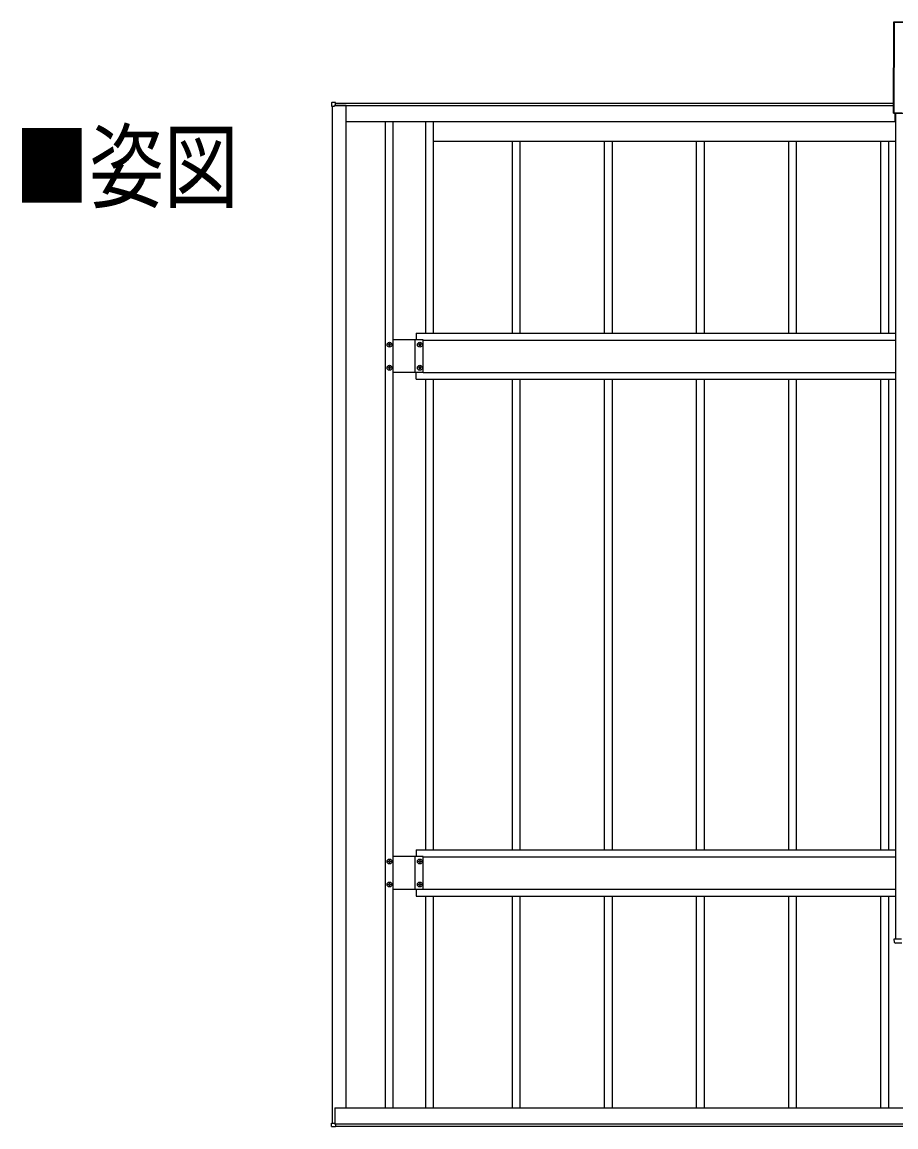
# Model space of a CAD drawing. Units: millimetres, scale not verified. Extents: x -12615 to 12615, y -8910 to 8910.
# Drawn here: x -6258 to -4361, y 234 to 2634 of the extents above; entities that cross this region are included whole.
import ezdxf
from ezdxf.enums import TextEntityAlignment as Align

# ---------------------------------------------------------------- set-up
doc = ezdxf.new("R2010")
doc.units = ezdxf.units.MM
doc.header["$LTSCALE"] = 50
doc.layers.add('0-2_USER1', color=3, linetype='Continuous')
doc.layers.add('0-6_YKK_A1', color=4, linetype='Continuous')
doc.styles.add('ＭＳ ゴシック', font='')
doc.styles.get('ＭＳ ゴシック').set_extended_font_data('MS Gothic')

msp = doc.modelspace()

# ---------------------------------------------------------------- linework, layer by layer
at = {"layer": '0-6_YKK_A1'}
for p, q in [((-4366.05, 2633.5), (-4366.69, 2436.36)), ((-4366.2, 2436.84), (-4365.57, 2633.02)), ((-4365.57, 2633.02), (-4366.05, 2633.5)), ((-4366.05, 2633.5), (-4366.05, 2633.5)), ((-4365.07, 2632.99), (-4365.7, 2436.81)), ((-4268.04, 2634), (-4365.55, 2634)), ((-4365.55, 2634), (-4365.07, 2633.52)), ((-4268.04, 2634), (-4365.55, 2634)), ((-4365.55, 2634), (-4365.55, 2634)), ((-4365.07, 2633.52), (-4268.52, 2633.52)), ((-4365.07, 2633.52), (-4365.07, 2632.99)), ((-4268.52, 2632.99), (-4365.07, 2632.99)), ((-5578.3, 2459.69), (-5585.83, 2459.23)), ((-5585.83, 2451.49), (-5580.12, 2451.49)), ((-5584.8, 242.46), (-5584.8, 2451.49)), ((-5580.12, 2451.49), (-5579.8, 2451.49)), ((-5579.8, 2451.49), (-5579.8, 2452.69)), ((-5554.8, 2452.68), (-5579.8, 2452.68)), ((-5579.3, 2452.68), (-5579.3, 2452.99)), ((-5578.3, 2459.19), (-5578.3, 2459.69)), ((-5578.3, 2453.29), (-5578.3, 2459.19)), ((-5578.3, 2458.18), (-4366.61, 2458.18)), ((-5578.3, 2453.18), (-4366.63, 2453.18)), ((-5576.3, 2453.15), (-4366.63, 2453.15)), ((-5576.3, 2453.15), (-5576.3, 2452.68)), ((-5554.8, 275.76), (-5554.8, 2452.68)), ((-4366.68, 2436.36), (-4366.69, 2436.36)), ((-4365.7, 2436.34), (-4366.19, 2435.86)), ((-4366.19, 2435.86), (-4345.43, 2435.86)), ((-4366.19, 2435.86), (-4345.43, 2435.86)), ((-4366.19, 2435.86), (-4366.19, 2435.86)), ((-4365.7, 2436.81), (-4349.32, 2436.81)), ((-4365.7, 2436.81), (-4365.7, 2436.34)), ((-4348.39, 2436.34), (-4365.7, 2436.34)), ((-4362.8, 2418.18), (-4362.8, 2435.86)), ((-4362.8, 2418.18), (-4362.8, 2435.86)), ((-4362.8, 2433.18), (-4361.8, 2433.18)), ((-4361.8, 2435.86), (-4361.8, 642.74)), ((-5554.8, 2418.18), (-4362.8, 2418.18)), ((-5469.8, 2418.18), (-5469.8, 275.76)), ((-5453.8, 2418.18), (-5453.8, 275.76)), ((-5382.8, 2418.18), (-5382.8, 1958.18)), ((-5365.8, 2418.18), (-5365.8, 1958.18)), ((-5365.8, 2375.18), (-5178.7, 2375.18)), ((-5193.8, 1958.18), (-5193.8, 2375.18)), ((-5193.8, 2375.18), (-4978.7, 2375.18)), ((-5176.8, 1958.18), (-5176.8, 2375.18)), ((-4993.8, 1958.18), (-4993.8, 2375.18)), ((-4993.8, 2375.18), (-4778.7, 2375.18)), ((-4976.8, 1958.18), (-4976.8, 2375.18)), ((-4793.8, 1958.18), (-4793.8, 2375.18)), ((-4793.8, 2375.18), (-4578.7, 2375.18)), ((-4776.8, 1958.18), (-4776.8, 2375.18)), ((-4593.8, 1958.18), (-4593.8, 2375.18)), ((-4593.8, 2375.18), (-4378.7, 2375.18)), ((-4576.8, 1958.18), (-4576.8, 2375.18)), ((-4393.8, 1958.18), (-4393.8, 2375.18)), ((-4393.8, 2375.18), (-4361.8, 2375.18)), ((-4376.8, 1958.18), (-4376.8, 2375.18)), ((-5402.8, 1958.18), (-5402.8, 1943.68)), ((-5402.8, 1958.18), (-4361.8, 1958.18)), ((-5461.28, 1934.62), (-5461.28, 1935.58)), ((-5387.8, 1943.68), (-5453.8, 1943.68)), ((-5387.8, 1943.68), (-5453.8, 1943.68)), ((-5405.3, 1872.68), (-5405.3, 1943.68)), ((-5405.3, 1872.68), (-5405.3, 1943.68)), ((-5395.28, 1934.62), (-5395.28, 1935.58)), ((-5387.8, 1872.68), (-5387.8, 1943.68)), ((-5387.8, 1872.68), (-5387.8, 1943.68)), ((-5387.8, 1943.18), (-4361.8, 1943.18)), ((-5461.28, 1884.62), (-5461.28, 1885.58)), ((-5387.8, 1872.68), (-5453.8, 1872.68)), ((-5387.8, 1872.68), (-5453.8, 1872.68)), ((-5402.8, 1858.18), (-5402.8, 1872.68)), ((-5395.28, 1884.62), (-5395.28, 1885.58)), ((-5387.8, 1873.18), (-4361.8, 1873.18)), ((-5402.8, 1858.18), (-4361.8, 1858.18)), ((-5382.8, 1858.18), (-5382.8, 835.76)), ((-5365.8, 1858.18), (-5365.8, 835.76)), ((-5193.8, 835.76), (-5193.8, 1858.18)), ((-5176.8, 835.76), (-5176.8, 1858.18)), ((-4993.8, 835.76), (-4993.8, 1858.18)), ((-4976.8, 835.76), (-4976.8, 1858.18)), ((-4793.8, 835.76), (-4793.8, 1858.18)), ((-4776.8, 835.76), (-4776.8, 1858.18)), ((-4593.8, 835.76), (-4593.8, 1858.18)), ((-4576.8, 835.76), (-4576.8, 1858.18)), ((-4393.8, 835.76), (-4393.8, 1858.18)), ((-4376.8, 835.76), (-4376.8, 1858.18)), ((-5387.8, 821.26), (-5453.8, 821.26)), ((-5405.3, 750.26), (-5405.3, 821.26)), ((-5402.8, 835.76), (-5402.8, 821.26)), ((-5402.8, 835.76), (-4361.8, 835.76)), ((-5387.8, 750.26), (-5387.8, 821.26)), ((-5387.8, 820.76), (-4361.8, 820.76)), ((-5461.28, 812.2), (-5461.28, 813.16)), ((-5395.28, 812.2), (-5395.28, 813.16)), ((-5461.28, 762.2), (-5461.28, 763.16)), ((-5387.8, 750.26), (-5453.8, 750.26)), ((-5402.8, 750.26), (-5402.8, 735.76)), ((-5395.28, 762.2), (-5395.28, 763.16)), ((-5387.8, 750.76), (-4361.8, 750.76)), ((-5402.8, 735.76), (-4361.8, 735.76)), ((-5382.8, 735.76), (-5382.8, 275.76)), ((-5365.8, 735.76), (-5365.8, 275.76)), ((-5193.8, 275.76), (-5193.8, 735.76)), ((-5176.8, 275.76), (-5176.8, 735.76)), ((-4993.8, 275.76), (-4993.8, 735.76)), ((-4976.8, 275.76), (-4976.8, 735.76)), ((-4793.8, 275.76), (-4793.8, 735.76)), ((-4776.8, 275.76), (-4776.8, 735.76)), ((-4593.8, 275.76), (-4593.8, 735.76)), ((-4576.8, 275.76), (-4576.8, 735.76)), ((-4393.8, 275.76), (-4393.8, 735.76)), ((-4376.8, 275.76), (-4376.8, 735.76)), ((-4364.17, 642.74), (-4349.16, 642.74)), ((-4348.63, 633.24), (-4362.21, 633.24)), ((-5579.3, 275.76), (195.2, 275.76)), ((-5579.3, 275.76), (-5579.3, 240.96)), ((-5585.83, 242.46), (-5580.12, 242.46)), ((-5580.12, 242.46), (-5579.8, 242.46)), ((-5579.8, 242.46), (-5579.8, 241.26)), ((-5579.8, 242.46), (-5579.8, 241.26)), ((-5579.3, 241.26), (-5579.8, 241.26)), ((-5578.3, 240.76), (215.7, 240.76)), ((-5578.3, 240.66), (-5578.3, 234.76)), ((-5578.3, 234.26), (-5585.83, 234.72)), ((-5578.3, 235.76), (215.7, 235.76)), ((-5578.3, 234.76), (-5578.3, 234.26))]:
    msp.add_line(p, q, dxfattribs=at)
for points in [[(-4366.05, 2633.5), (-4366.68, 2436.36), (-4366.2, 2436.84)], [(-5586.3, 2458.73), (-5586.3, 2451.49), (-5585.83, 2451.49)], [(-5579.5, 2452.99), (-5578.3, 2452.99), (-5578.3, 2453.29)], [(-5462.24, 1932.7), (-5463.2, 1932.7), (-5463.2, 1933.66), (-5462.24, 1933.66)], [(-5461.28, 1935.58), (-5460.32, 1935.58), (-5460.32, 1934.62)], [(-5460.32, 1931.74), (-5460.32, 1930.78), (-5461.28, 1930.78), (-5461.28, 1931.74)], [(-5459.36, 1933.66), (-5458.4, 1933.66), (-5458.4, 1932.7), (-5459.36, 1932.7)], [(-5396.24, 1932.7), (-5397.2, 1932.7), (-5397.2, 1933.66), (-5396.24, 1933.66)], [(-5395.28, 1935.58), (-5394.32, 1935.58), (-5394.32, 1934.62)], [(-5394.32, 1931.74), (-5394.32, 1930.78), (-5395.28, 1930.78), (-5395.28, 1931.74)], [(-5393.36, 1933.66), (-5392.4, 1933.66), (-5392.4, 1932.7), (-5393.36, 1932.7)], [(-5462.24, 1882.7), (-5463.2, 1882.7), (-5463.2, 1883.66), (-5462.24, 1883.66)], [(-5461.28, 1885.58), (-5460.32, 1885.58), (-5460.32, 1884.62)], [(-5460.32, 1881.74), (-5460.32, 1880.78), (-5461.28, 1880.78), (-5461.28, 1881.74)], [(-5459.36, 1883.66), (-5458.4, 1883.66), (-5458.4, 1882.7), (-5459.36, 1882.7)], [(-5396.24, 1882.7), (-5397.2, 1882.7), (-5397.2, 1883.66), (-5396.24, 1883.66)], [(-5395.28, 1885.58), (-5394.32, 1885.58), (-5394.32, 1884.62)], [(-5394.32, 1881.74), (-5394.32, 1880.78), (-5395.28, 1880.78), (-5395.28, 1881.74)], [(-5393.36, 1883.66), (-5392.4, 1883.66), (-5392.4, 1882.7), (-5393.36, 1882.7)], [(-5462.24, 810.28), (-5463.2, 810.28), (-5463.2, 811.24), (-5462.24, 811.24)], [(-5461.28, 813.16), (-5460.32, 813.16), (-5460.32, 812.2)], [(-5460.32, 809.32), (-5460.32, 808.36), (-5461.28, 808.36), (-5461.28, 809.32)], [(-5459.36, 811.24), (-5458.4, 811.24), (-5458.4, 810.28), (-5459.36, 810.28)], [(-5396.24, 810.28), (-5397.2, 810.28), (-5397.2, 811.24), (-5396.24, 811.24)], [(-5395.28, 813.16), (-5394.32, 813.16), (-5394.32, 812.2)], [(-5394.32, 809.32), (-5394.32, 808.36), (-5395.28, 808.36), (-5395.28, 809.32)], [(-5393.36, 811.24), (-5392.4, 811.24), (-5392.4, 810.28), (-5393.36, 810.28)], [(-5462.24, 760.28), (-5463.2, 760.28), (-5463.2, 761.24), (-5462.24, 761.24)], [(-5461.28, 763.16), (-5460.32, 763.16), (-5460.32, 762.2)], [(-5460.32, 759.32), (-5460.32, 758.36), (-5461.28, 758.36), (-5461.28, 759.32)], [(-5459.36, 761.24), (-5458.4, 761.24), (-5458.4, 760.28), (-5459.36, 760.28)], [(-5396.24, 760.28), (-5397.2, 760.28), (-5397.2, 761.24), (-5396.24, 761.24)], [(-5395.28, 763.16), (-5394.32, 763.16), (-5394.32, 762.2)], [(-5394.32, 759.32), (-5394.32, 758.36), (-5395.28, 758.36), (-5395.28, 759.32)], [(-5393.36, 761.24), (-5392.4, 761.24), (-5392.4, 760.28), (-5393.36, 760.28)], [(-4364.2, 635.12), (-4364.67, 642.74), (-4364.17, 642.74)], [(-5586.3, 235.22), (-5586.3, 242.46), (-5585.83, 242.46)], [(-5579.5, 240.96), (-5578.3, 240.96), (-5578.3, 240.66)]]:
    msp.add_lwpolyline(points, dxfattribs=at)
for centre in [(-5460.8, 1933.18), (-5394.8, 1933.18), (-5460.8, 1883.18), (-5394.8, 1883.18), (-5460.8, 810.76), (-5394.8, 810.76), (-5460.8, 760.76), (-5394.8, 760.76)]:
    msp.add_circle(centre, 5.3, dxfattribs=at)
for centre, radius, start, end in [((-4365.55, 2633.5), 0.5, 90, 179.81634), ((-4365.55, 2633.5), 0.501, 90.24971, 179.75029), ((-4365.07, 2633.02), 0.501, 90.24971, 179.75029), ((-4365.18, 2635.75), 2.76, 261.80183, 272.1952), ((-5585.8, 2458.73), 0.5, 93.5, 180), ((-5579.5, 2452.69), 0.3, 90, 180), ((-4366.19, 2436.36), 0.5, 179.81634, 270), ((-4366.18, 2436.36), 0.501, 180.24971, 269.75029), ((-4365.81, 2439.57), 2.76, 261.80183, 272.1952), ((-4365.7, 2436.84), 0.501, 180.24971, 269.75029), ((-5462.24, 1934.62), 0.96, 270, 0), ((-5462.24, 1931.74), 0.96, 0, 90), ((-5459.36, 1934.62), 0.96, 180, 270), ((-5459.36, 1931.74), 0.96, 90, 180), ((-5396.24, 1934.62), 0.96, 270, 0), ((-5396.24, 1931.74), 0.96, 0, 90), ((-5393.36, 1934.62), 0.96, 180, 270), ((-5393.36, 1931.74), 0.96, 90, 180), ((-5462.24, 1884.62), 0.96, 270, 0), ((-5462.24, 1881.74), 0.96, 0, 90), ((-5459.36, 1884.62), 0.96, 180, 270), ((-5459.36, 1881.74), 0.96, 90, 180), ((-5396.24, 1884.62), 0.96, 270, 0), ((-5396.24, 1881.74), 0.96, 0, 90), ((-5393.36, 1884.62), 0.96, 180, 270), ((-5393.36, 1881.74), 0.96, 90, 180), ((-5462.24, 812.2), 0.96, 270, 0), ((-5462.24, 809.32), 0.96, 0, 90), ((-5459.36, 812.2), 0.96, 180, 270), ((-5459.36, 809.32), 0.96, 90, 180), ((-5396.24, 812.2), 0.96, 270, 0), ((-5396.24, 809.32), 0.96, 0, 90), ((-5393.36, 812.2), 0.96, 180, 270), ((-5393.36, 809.32), 0.96, 90, 180), ((-5462.24, 762.2), 0.96, 270, 0), ((-5462.24, 759.32), 0.96, 0, 90), ((-5459.36, 762.2), 0.96, 180, 270), ((-5459.36, 759.32), 0.96, 90, 180), ((-5396.24, 762.2), 0.96, 270, 0), ((-5396.24, 759.32), 0.96, 0, 90), ((-5393.36, 762.2), 0.96, 180, 270), ((-5393.36, 759.32), 0.96, 90, 180), ((-4362.21, 635.24), 2, 183.5, 270), ((-5579.5, 241.26), 0.3, 180, 270), ((-5585.8, 235.22), 0.5, 180, 266.5)]:
    msp.add_arc(centre, radius, start, end, dxfattribs=at)

# ---------------------------------------------------------------- texts
at = {"layer": '0-2_USER1', "style": 'ＭＳ ゴシック', "width": 0.8}
msp.add_text('■姿図', height=148.5, dxfattribs=at).set_placement((-6274.6, 2201.5), align=Align.BOTTOM_LEFT)

doc.saveas('drawing.dxf')
